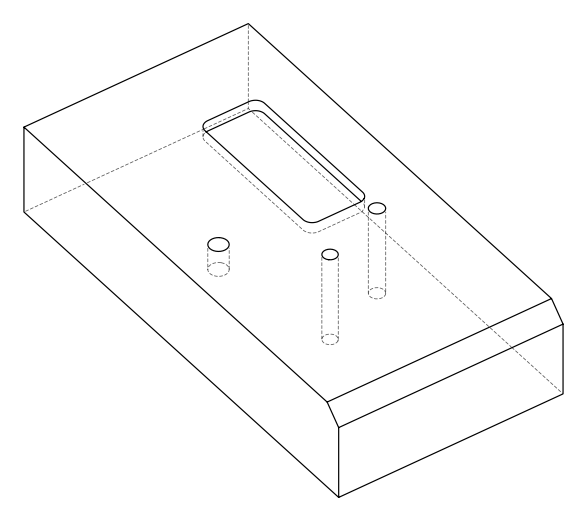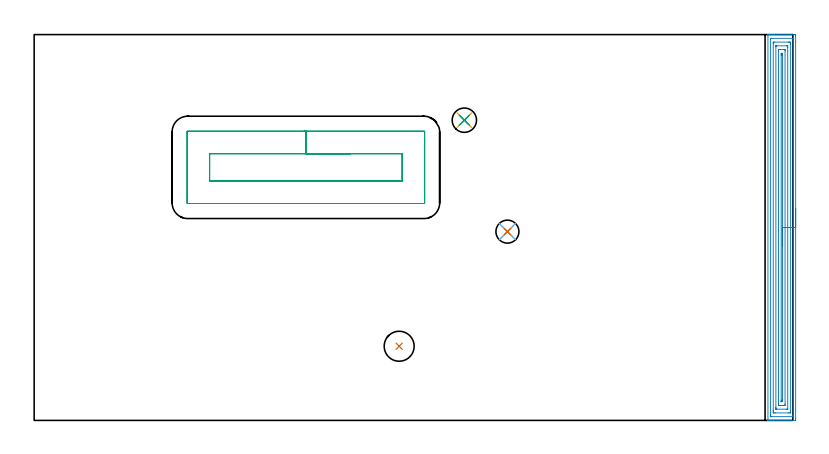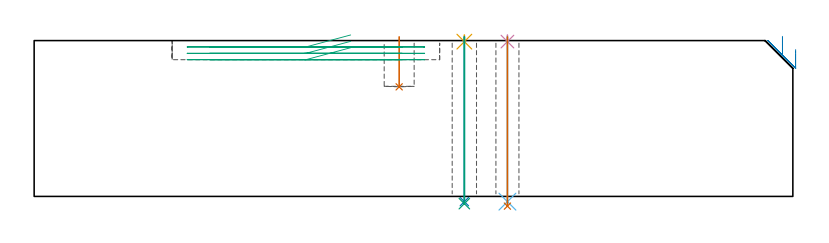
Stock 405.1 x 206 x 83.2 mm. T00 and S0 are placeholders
(PLAN: 9 operations, 7 tool changes, 15.5 min)
(1 INDEXABLE_INSERT_DRILL_BLIND_HOLE_FROM_SOLID | STEP1POCKET | NXT0302_003 | 0.11 min | 4918 mm3)
(2 AREA_MILL | FG_CHAMFER_SURFACE | UGT0205_001 | 10.1 min | 22560 mm3)
(3 MILL_RECTANGULAR_POCKET | POCKET_RECTANGULAR_STRAIGHT | UGT0201_010 | Follow Part, ap 4, ae 75% | 3.77 min | 78945 mm3)
(4 SPOT_DRILL | STEP1HOLE | NXT0321_9005460120000 | 0.03 min | 16 mm3)
(5 SPOT_DRILL_1 | STEP1HOLE_1 | NXT0321_9005460120000 | 0.03 min | 3 mm3)
(6 DRILL_THROUGH_HOLE_INTO_CENTER | STEP1HOLE | NXT0301_042 | 0.35 min | 3265 mm3)
(7 DRILL_TO_ENLARGE_THROUGH_HOLE | STEP1HOLE | UGT0301_232 | 0.36 min | 6578 mm3)
(8 DRILL_THROUGH_HOLE_INTO_CENTER_1 | STEP1HOLE_1 | NXT0301_042 | 0.35 min | 3271 mm3)
(9 DRILL_TO_ENLARGE_THROUGH_HOLE_1 | STEP1HOLE_1 | NXT0301_101 | 0.36 min | 7744 mm3)
(TOOL NXT0302_003 | Index. Insert Drill 16mm [880-D1600L20-05] | D16 PA176 FL80 Z2)
(TOOL UGT0205_001 | Chamfer Mill 20 x 3 x 45 deg. | D20 FL50 Z2)
(TOOL UGT0201_010 | End Mill 16 mm | D16 FL22 Z2)
(TOOL NXT0321_9005460120000 | NC Spot Drill, 142deg, 12mm, Carbide, Uncoated | D12 PA142 FL30 Z2)
(TOOL NXT0301_042 | Carbide Drill 7.1mm [860.1-0710-057A1-MM 2214] | D7.1 PA140 FL85 Z2)
(TOOL UGT0301_232 | Twist Drill 12.3 mm | D12.3 PA118 FL97 Z2)
(TOOL NXT0301_101 | Carbide Drill 13mm [860.1-1300-104A1-MM 2214] | D13 PA140 FL123 Z2)
(OP 1 INDEXABLE_INSERT_DRILL_BLIND_HOLE_FROM_SOLID)
G17 G21 G94 G90
T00 M6
G54
G17 G0 G90 X194.9 Y39.6 S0 M3
G43 Z93.2 H1
G94 G81 G98 Z58.5 F250. R85.2
G80
M5
M2
(OP 2 AREA_MILL)
G17 G21 G94 G90
T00 M6
G54
G17 G0 G90 X406.6 Y113. S1061 M3
G43 Z93.2 H0
Z78.4
G94 G1 Y112.962 Z77.528 F250.
Y112.848 Z76.663
Y112.659 Z75.812
Y112.397 Z74.98
Y112.063 Z74.174
Y111.66 Z73.4
Y111.192 Z72.664
Y110.66 Z71.972
Y110.071 Z71.329
Y109.428 Z70.74
Y108.736 Z70.208
Y108. Z69.74
Y107.226 Z69.337
Y106.42 Z69.003
Y105.588 Z68.741
Y104.736 Z68.552
Y103.872 Z68.438
Y103. Z68.4
Y0.628
X406.595 Y0.123 Z68.403
X406.592 Y0.01 Z68.406
X406.475 Y0. Z68.523
X394.816 Z80.178
X393.418 Z81.578
X393.063 Z81.932
X392.113 Z82.887
X391.956 Y0.001 Z83.037
X391.893 Y0.003 Z83.099
X391.803 Y0.01 Z83.188
X391.8 Y0.181 Z83.2
Y205.819
X391.802 Y205.99 Z83.189
X391.954 Y205.997 Z83.038
X392.113 Y206. Z82.887
X392.352 Z82.648
X393.063 Z81.932
X394.295 Z80.702
X394.816 Z80.178
X395.432 Z79.563
X406.214 Z68.783
X406.478 Y205.997 Z68.52
X406.592 Y205.99 Z68.406
X406.599 Y205.873 Z68.399
X406.6 Y205.372 Z68.4
Y202.173
Y103.
X405.186 Z69.814
X405.185 Y2.571 Z69.815
Y2.416
X405.18 Y2.047 Z69.82
X405.179 Y2.01 Z69.821
X405.114 Y2.006 Z69.886
X405.005 Y2.003 Z69.995
X404.869 Y2. Z70.131
X393.47 Y2.001 Z81.53
X393.283 Y2.005 Z81.717
X393.248 Y2.009 Z81.752
X393.221 Y2.014 Z81.779
X393.22 Y2.058 Z81.78
X393.216 Y2.26 Z81.784
X393.215 Y2.416 Z81.785
X393.214 Y3.156 Z81.786
X393.215 Y203.429 Z81.785
Y203.584
X393.22 Y203.953 Z81.78
X393.221 Y203.99 Z81.779
X393.286 Y203.994 Z81.714
X393.395 Y203.997 Z81.605
X393.531 Y204. Z81.469
X404.93 Y203.999 Z70.07
X405.118 Y203.995 Z69.882
X405.152 Y203.991 Z69.848
X405.179 Y203.986 Z69.821
X405.18 Y203.942 Z69.82
X405.185 Y203.74 Z69.815
Y203.584
X405.186 Y202.844 Z69.814
Y103.
X403.772 Z71.228
X403.771 Y4.908 Z71.229
X403.766 Y4.205 Z71.234
X403.764 Y4.02 Z71.236
X403.584 Y4.01 Z71.416
X402.907 Y4.001 Z72.093
X395.693 Y4. Z79.307
X395.014 Y4.003 Z79.986
X394.816 Y4.01 Z80.184
X394.635 Y4.023 Z80.365
X394.632 Y4.205 Z80.368
X394.63 Y4.394 Z80.37
X394.629 Y5.099 Z80.371
X394.628 Y5.29 Z80.372
X394.629 Y201.092 Z80.371
X394.634 Y201.795 Z80.366
X394.635 Y201.98 Z80.365
X394.816 Y201.99 Z80.184
X395.493 Y201.999 Z79.507
X402.707 Y202. Z72.293
X403.386 Y201.997 Z71.614
X403.584 Y201.99 Z71.416
X403.765 Y201.977 Z71.235
X403.768 Y201.795 Z71.232
X403.77 Y201.605 Z71.23
X403.772 Y200.901 Z71.228
Y200.71
Y103.
X402.357 Z72.643
Y6.35
X402.356 Y6.17 Z72.644
X402.352 Y6.028 Z72.648
X402.35 Y6.012 Z72.65
X402.345 Y6.009 Z72.655
X402.319 Y6.004 Z72.681
X402.265 Y6.002 Z72.735
X401.83 Y6. Z73.17
X396.562 Z78.438
X396.136 Y6.01 Z78.864
X396.049 Y6.022 Z78.951
X396.046 Y6.084 Z78.954
X396.045 Y6.149 Z78.955
X396.043 Y6.53 Z78.957
Y6.887
Y199.65
X396.044 Y199.83 Z78.956
X396.048 Y199.972 Z78.952
X396.05 Y199.988 Z78.95
X396.055 Y199.991 Z78.945
X396.081 Y199.996 Z78.919
X396.135 Y199.998 Z78.865
X396.57 Y200. Z78.43
X401.838 Z73.162
X402.264 Y199.99 Z72.736
X402.351 Y199.978 Z72.649
X402.354 Y199.916 Z72.646
X402.355 Y199.851 Z72.645
X402.357 Y199.47 Z72.643
Y199.113
Y103.
X400.943 Z74.057
Y8.686
X400.939 Y8.233 Z74.061
X400.936 Y8.022 Z74.064
X400.729 Y8.009 Z74.271
X400.077 Y8.002 Z74.923
X399.862 Y8. Z75.138
X398.107 Y8.001 Z76.893
X397.58 Y8.01 Z77.42
X397.464 Y8.024 Z77.536
X397.461 Y8.231 Z77.539
X397.457 Y8.664 Z77.543
Y197.314
X397.461 Y197.767 Z77.539
X397.464 Y197.978 Z77.536
X397.671 Y197.99 Z77.329
X398.323 Y197.998 Z76.677
X398.538 Y198. Z76.462
X400.293 Y197.999 Z74.707
X400.82 Y197.99 Z74.18
X400.936 Y197.976 Z74.064
X400.939 Y197.769 Z74.061
X400.943 Y197.336 Z74.057
Y103.
X399.529 Z75.471
Y11.022
X399.527 Y10.463 Z75.473
X399.525 Y10.132 Z75.475
X399.522 Y10.025 Z75.478
X399.427 Y10.01 Z75.573
X399.2 Y10.004 Z75.8
X399.049 Y10.002 Z75.951
X398.928 Y10.005 Z76.072
X398.891 Y10.009 Z76.109
X398.878 Y10.012 Z76.122
X398.876 Y10.033 Z76.124
X398.874 Y10.128 Z76.126
X398.872 Y10.463 Z76.128
X398.871 Y10.798 Z76.129
Y194.978
X398.873 Y195.537 Z76.127
X398.875 Y195.868 Z76.125
X398.878 Y195.975 Z76.122
X398.973 Y195.99 Z76.027
X399.2 Y195.996 Z75.8
X399.351 Y195.998 Z75.649
X399.472 Y195.995 Z75.528
X399.509 Y195.991 Z75.491
X399.522 Y195.988 Z75.478
X399.524 Y195.967 Z75.476
X399.526 Y195.872 Z75.474
X399.528 Y195.537 Z75.472
X399.529 Y195.201 Z75.471
Y103.
Y102.128 Z75.509
Y101.264 Z75.623
Y100.412 Z75.812
Y99.58 Z76.074
Y98.774 Z76.408
Y98. Z76.811
Y97.264 Z77.28
Y96.572 Z77.811
Y95.929 Z78.4
Y95.34 Z79.043
Y94.808 Z79.735
Y94.34 Z80.471
Y93.937 Z81.245
Y93.603 Z82.051
Y93.341 Z82.883
Y93.152 Z83.735
Y93.038 Z84.6
Y93. Z85.471
G0 Z93.2
M5
M2
(OP 3 MILL_RECTANGULAR_POCKET)
G17 G21 G94 G90
T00 M6
G54
G17 G0 G90 X168.985 Y142.4 S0 M3
G43 Z93.2 H0
Z86.2
G94 G1 X145.1 Z79.8 F250.
X93.7 F500.
Y127.8
X196.5
Y142.4
X145.1
Y154.4
X82.
G3 X81.7 Y154.1 R0.3
G1 Y116.1
G3 X82. Y115.8 R0.3
G1 X208.2
G3 X208.5 Y116.1 R0.3
G1 Y154.1
G3 X208.2 Y154.4 R0.3
G1 X145.1
X144.1
G0 X168.985 Y142.4 Z82.8
G1 X145.1 Z76.4 F250.
X93.7 F500.
Y127.8
X196.5
Y142.4
X145.1
Y154.4
X82.
G3 X81.7 Y154.1 R0.3
G1 Y116.1
G3 X82. Y115.8 R0.3
G1 X208.2
G3 X208.5 Y116.1 R0.3
G1 Y154.1
G3 X208.2 Y154.4 R0.3
G1 X145.1
X144.1
G0 X168.985 Y142.4 Z79.4
G1 X145.1 Z73. F250.
X93.7 F500.
Y127.8
X196.5
Y142.4
X145.1
Y154.4
X82.
G3 X81.7 Y154.1 R0.3
G1 Y116.1
G3 X82. Y115.8 R0.3
G1 X208.2
G3 X208.5 Y116.1 R0.3
G1 Y154.1
G3 X208.2 Y154.4 R0.3
G1 X145.1
X144.1
G0 Z93.2
M5
M2
(OP 4 SPOT_DRILL)
G17 G21 G94 G90
T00 M6
G54
G17 G0 G90 X252.7 Y100.8 S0 M3
G43 Z93.2 H0
G94 G81 G98 Z82.671 F250. R86.2
G80
M5
M2
(OP 5 SPOT_DRILL_1)
G17 G21 G94 G90
T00 M6
G54
G17 G0 G90 X229.7 Y160.3 S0 M3
G43 Z93.2 H0
G94 G81 G98 Z82.636 F250. R86.2
G80
M5
M2
(OP 6 DRILL_THROUGH_HOLE_INTO_CENTER)
G17 G21 G94 G90
T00 M6
G54
G17 G0 G90 X252.7 Y100.8 S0 M3
G43 Z93.2 H1
G94 G73 G98 Z-2.792 F250. Q6.615 R85.2
G80
M5
M2
(OP 7 DRILL_TO_ENLARGE_THROUGH_HOLE)
G17 G21 G94 G90
T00 M6
G54
G17 G0 G90 X252.7 Y100.8 S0 M3
G43 Z93.2 H0
G94 G73 G98 Z-5.195 F250. Q11.049 R85.2
G80
M5
M2
(OP 8 DRILL_THROUGH_HOLE_INTO_CENTER_1)
G17 G21 G94 G90
T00 M6
G54
G17 G0 G90 X229.7 Y160.3 S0 M3
G43 Z93.2 H1
G94 G73 G98 Z-2.792 F250. Q6.615 R85.2
G80
M5
M2
(OP 9 DRILL_TO_ENLARGE_THROUGH_HOLE_1)
G17 G21 G94 G90
T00 M6
G54
G17 G0 G90 X229.7 Y160.3 S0 M3
G43 Z93.2 H1
G94 G73 G98 Z-3.866 F250. Q12.438 R85.2
G80
M5
M2
